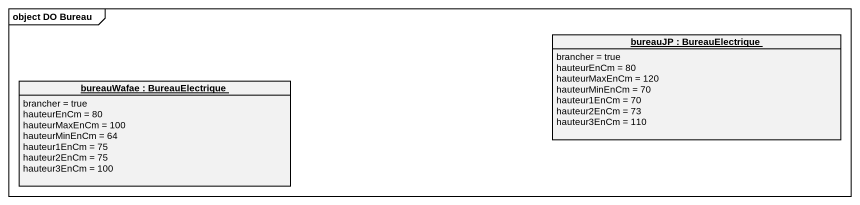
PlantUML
@startuml
mainframe object DO Bureau
hide circle
hide empty members
object "bureauJP : BureauElectrique" as bureauJP {
  brancher = true
  hauteurEnCm = 80
  hauteurMaxEnCm = 120
  hauteurMinEnCm = 70
  hauteur1EnCm = 70
  hauteur2EnCm = 73
  hauteur3EnCm = 110
}
object "bureauWafae : BureauElectrique" as bureauWafae {
  brancher = true
  hauteurEnCm = 80
  hauteurMaxEnCm = 100
  hauteurMinEnCm = 64
  hauteur1EnCm = 75
  hauteur2EnCm = 75
  hauteur3EnCm = 100
}
@enduml
